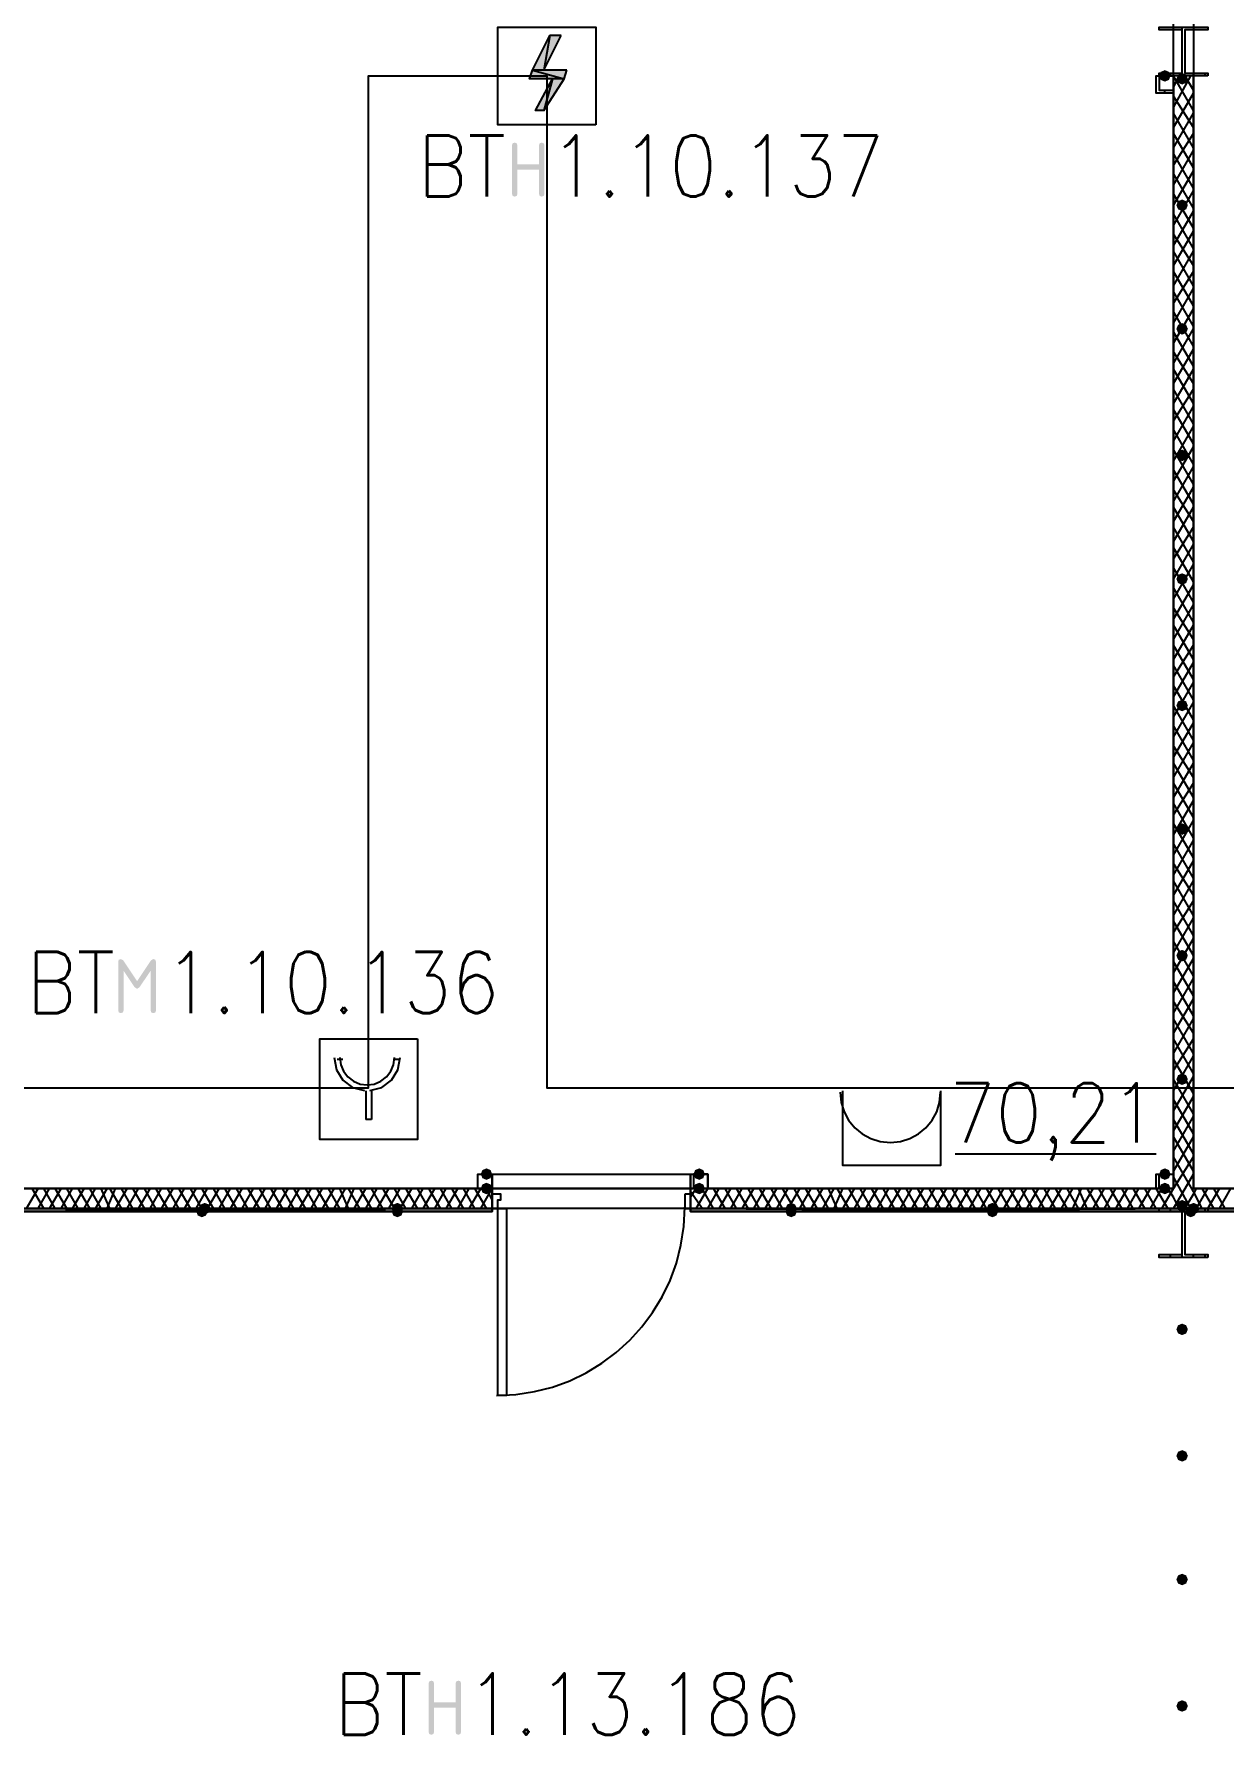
# Model space of a CAD drawing. Header units: millimetres. Extents: x 0 to 420, y 0 to 297.
# Drawn here: x 155.35 to 172.87, y 179.56 to 204.75 of the extents above; entities that cross this region are included whole.
import ezdxf

# ---------------------------------------------------------------- set-up
doc = ezdxf.new("R2010")
doc.units = ezdxf.units.MM
doc.layers.get('0').update_dxf_attribs({"linetype": 'CONTINUOUS'})
doc.styles.get("Standard").update_dxf_attribs({"font": 'STANDARD'})

msp = doc.modelspace()

# ---------------------------------------------------------------- hatches: boundary and pattern name
at = {"true_color": 0x000001}
h = msp.add_hatch(color=0, dxfattribs=at)
h.paths.add_polyline_path([(163.110334, 204.723999), (162.941001, 204.723999), (162.856334, 204.215999)], flags=0)
h.paths.add_polyline_path([(162.941001, 204.723999), (162.856334, 204.215999), (162.687001, 204.215999)], flags=0)
h = msp.add_hatch(color=0, dxfattribs=at)
h.paths.add_polyline_path([(163.195001, 204.215999), (162.687001, 204.215999), (163.152668, 204.088999)], flags=0)
h.paths.add_polyline_path([(162.687001, 204.215999), (163.152668, 204.088999), (162.644668, 204.088999)], flags=0)
h = msp.add_hatch(color=0, dxfattribs=at)
h.paths.add_polyline_path([(163.152668, 204.088999), (162.983334, 204.088999), (162.856334, 203.623333)], flags=0)
h.paths.add_polyline_path([(162.983334, 204.088999), (162.856334, 203.623333), (162.729334, 203.623333)], flags=0)
at = {"true_color": 0x000007}
for points in [[(172.085, 204.131333), (172.060129, 204.071537), (172.000333, 204.046667), (171.940538, 204.071537), (171.915667, 204.131333), (171.940537, 204.191129), (172.000333, 204.216), (172.060129, 204.191129)], [(172.339, 204.089), (172.314129, 204.029204), (172.254333, 204.004333), (172.194538, 204.029204), (172.169667, 204.089), (172.194537, 204.148796), (172.254333, 204.173667), (172.314129, 204.148796)], [(162.385375, 202.39302), (162.385375, 203.1096), (162.395366, 203.139366), (162.425614, 203.149287), (162.455379, 203.139366), (162.465301, 203.1096), (162.465301, 202.830685), (162.783352, 202.830685), (162.783352, 203.1096), (162.793274, 203.139366), (162.82304, 203.149287), (162.853081, 203.139366), (162.863279, 203.1096), (162.863279, 202.39302), (162.853081, 202.363254), (162.82304, 202.353333), (162.793274, 202.363254), (162.783352, 202.39302), (162.783352, 202.75131), (162.465301, 202.75131), (162.465301, 202.39302), (162.455379, 202.363254), (162.425614, 202.353333), (162.395366, 202.363254)], [(172.339, 202.226333), (172.314129, 202.166537), (172.254333, 202.141667), (172.194538, 202.166537), (172.169667, 202.226333), (172.194537, 202.286129), (172.254333, 202.311), (172.314129, 202.286129)], [(172.339, 200.406), (172.314129, 200.346204), (172.254333, 200.321333), (172.194538, 200.346204), (172.169667, 200.406), (172.194537, 200.465796), (172.254333, 200.490667), (172.314129, 200.465796)], [(172.339, 198.543333), (172.314129, 198.483537), (172.254333, 198.458667), (172.194538, 198.483537), (172.169667, 198.543333), (172.194537, 198.603129), (172.254333, 198.628), (172.314129, 198.603129)], [(172.339, 196.723), (172.314129, 196.663204), (172.254333, 196.638333), (172.194538, 196.663204), (172.169667, 196.723), (172.194537, 196.782796), (172.254333, 196.807667), (172.314129, 196.782796)], [(172.339, 194.860333), (172.314129, 194.800537), (172.254333, 194.775667), (172.194538, 194.800537), (172.169667, 194.860333), (172.194537, 194.920129), (172.254333, 194.945), (172.314129, 194.920129)], [(172.339, 193.04), (172.314129, 192.980204), (172.254333, 192.955333), (172.194538, 192.980204), (172.169667, 193.04), (172.194537, 193.099796), (172.254333, 193.124667), (172.314129, 193.099796)], [(172.339, 191.177333), (172.314129, 191.117537), (172.254333, 191.092667), (172.194538, 191.117537), (172.169667, 191.177333), (172.194537, 191.237129), (172.254333, 191.262), (172.314129, 191.237129)], [(157.1033, 191.126621), (157.133066, 191.116699), (157.142987, 191.086933), (157.142987, 190.370353), (157.133066, 190.340588), (157.1033, 190.330666), (157.073534, 190.340588), (157.063612, 190.370353), (157.063612, 190.955744), (156.901004, 190.712658), (156.864624, 190.688956), (156.827141, 190.712658), (156.665635, 190.955744), (156.665635, 190.370353), (156.655713, 190.340588), (156.625947, 190.330666), (156.5957, 190.340588), (156.585709, 190.370353), (156.585709, 191.086933), (156.5957, 191.116699), (156.625947, 191.126621), (156.660674, 191.106777), (156.864624, 190.800853), (157.069676, 191.108982)], [(172.339, 189.357), (172.314129, 189.297204), (172.254333, 189.272333), (172.194538, 189.297204), (172.169667, 189.357), (172.194537, 189.416796), (172.254333, 189.441667), (172.314129, 189.416796)], [(162.094333, 187.96), (162.069462, 187.900204), (162.009667, 187.875333), (161.949871, 187.900204), (161.925, 187.96), (161.949871, 188.019796), (162.009667, 188.044667), (162.069462, 188.019796)], [(165.227, 187.96), (165.202129, 187.900204), (165.142333, 187.875333), (165.082538, 187.900204), (165.057667, 187.96), (165.082537, 188.019796), (165.142333, 188.044667), (165.202129, 188.019796)], [(172.085, 187.96), (172.060129, 187.900204), (172.000333, 187.875333), (171.940538, 187.900204), (171.915667, 187.96), (171.940537, 188.019796), (172.000333, 188.044667), (172.060129, 188.019796)], [(162.094333, 187.748333), (162.069462, 187.688538), (162.009667, 187.663667), (161.949871, 187.688538), (161.925, 187.748333), (161.949871, 187.808129), (162.009667, 187.833), (162.069462, 187.808129)], [(165.227, 187.748333), (165.202129, 187.688538), (165.142333, 187.663667), (165.082538, 187.688538), (165.057667, 187.748333), (165.082537, 187.808129), (165.142333, 187.833), (165.202129, 187.808129)], [(172.085, 187.748333), (172.060129, 187.688538), (172.000333, 187.663667), (171.940538, 187.688538), (171.915667, 187.748333), (171.940537, 187.808129), (172.000333, 187.833), (172.060129, 187.808129)], [(172.339, 187.494333), (172.314129, 187.434537), (172.254333, 187.409667), (172.194538, 187.434537), (172.169667, 187.494333), (172.194537, 187.554129), (172.254333, 187.579), (172.314129, 187.554129)], [(172.339, 185.674), (172.314129, 185.614204), (172.254333, 185.589333), (172.194538, 185.614204), (172.169667, 185.674), (172.194537, 185.733796), (172.254333, 185.758667), (172.314129, 185.733796)], [(172.339, 183.811333), (172.314129, 183.751537), (172.254333, 183.726667), (172.194538, 183.751537), (172.169667, 183.811333), (172.194537, 183.871129), (172.254333, 183.896), (172.314129, 183.871129)], [(172.339, 181.991), (172.314129, 181.931204), (172.254333, 181.906333), (172.194538, 181.931204), (172.169667, 181.991), (172.194537, 182.050796), (172.254333, 182.075667), (172.314129, 182.050796)], [(161.157708, 179.744687), (161.157708, 180.461267), (161.167699, 180.491032), (161.197947, 180.500954), (161.227713, 180.491032), (161.237635, 180.461267), (161.237635, 180.182352), (161.555686, 180.182352), (161.555686, 180.461267), (161.565608, 180.491032), (161.595373, 180.500954), (161.625414, 180.491032), (161.635612, 180.461267), (161.635612, 179.744687), (161.625414, 179.714921), (161.595373, 179.704999), (161.565608, 179.714921), (161.555686, 179.744687), (161.555686, 180.102977), (161.237635, 180.102977), (161.237635, 179.744687), (161.227713, 179.714921), (161.197947, 179.704999), (161.167699, 179.714921)], [(172.339, 180.128333), (172.314129, 180.068537), (172.254333, 180.043667), (172.194538, 180.068537), (172.169667, 180.128333), (172.194537, 180.188129), (172.254333, 180.213), (172.314129, 180.188129)]]:
    msp.add_hatch(color=0, dxfattribs=at).paths.add_polyline_path(points, flags=0)
h = msp.add_hatch(color=0, dxfattribs=at)
h.paths.add_polyline_path([(162.094333, 187.452), (155.024667, 187.452), (162.094333, 187.409667)], flags=0)
h.paths.add_polyline_path([(155.024667, 187.452), (162.094333, 187.409667), (155.024667, 187.409667)], flags=0)
at = {"true_color": 0x0000fe}
for points in [[(157.903333, 187.409667), (157.878463, 187.349871), (157.818667, 187.325), (157.758871, 187.349871), (157.734, 187.409667), (157.758871, 187.469462), (157.818667, 187.494333), (157.878462, 187.469463)], [(157.945667, 187.452), (157.920796, 187.392204), (157.861, 187.367333), (157.801204, 187.392204), (157.776333, 187.452), (157.801204, 187.511796), (157.861, 187.536667), (157.920796, 187.511796)], [(160.782, 187.452), (160.757129, 187.392204), (160.697333, 187.367333), (160.637538, 187.392204), (160.612667, 187.452), (160.637537, 187.511796), (160.697333, 187.536667), (160.757129, 187.511796)], [(160.782, 187.409667), (160.757129, 187.349871), (160.697333, 187.325), (160.637538, 187.349871), (160.612667, 187.409667), (160.637537, 187.469462), (160.697333, 187.494333), (160.757129, 187.469463)], [(166.581667, 187.452), (166.556796, 187.392204), (166.497, 187.367333), (166.437204, 187.392204), (166.412333, 187.452), (166.437204, 187.511796), (166.497, 187.536667), (166.556796, 187.511796)], [(166.581667, 187.409667), (166.556796, 187.349871), (166.497, 187.325), (166.437204, 187.349871), (166.412333, 187.409667), (166.437204, 187.469462), (166.497, 187.494333), (166.556796, 187.469463)], [(169.545, 187.452), (169.520129, 187.392204), (169.460333, 187.367333), (169.400538, 187.392204), (169.375667, 187.452), (169.400537, 187.511796), (169.460333, 187.536667), (169.520129, 187.511796)], [(169.545, 187.409667), (169.520129, 187.349871), (169.460333, 187.325), (169.400538, 187.349871), (169.375667, 187.409667), (169.400537, 187.469462), (169.460333, 187.494333), (169.520129, 187.469463)], [(172.466, 187.409667), (172.441129, 187.349871), (172.381333, 187.325), (172.321538, 187.349871), (172.296667, 187.409667), (172.321537, 187.469462), (172.381333, 187.494333), (172.441129, 187.469463)], [(172.508333, 187.452), (172.483463, 187.392204), (172.423667, 187.367333), (172.363871, 187.392204), (172.339, 187.452), (172.363871, 187.511796), (172.423667, 187.536667), (172.483462, 187.511796)]]:
    msp.add_hatch(color=0, dxfattribs=at).paths.add_polyline_path(points, flags=0)
at = {"true_color": 0x000007}
h = msp.add_hatch(color=0, dxfattribs=at)
h.paths.add_polyline_path([(172.381333, 187.452), (165.015333, 187.452), (172.381333, 187.409667)], flags=0)
h.paths.add_polyline_path([(165.015333, 187.452), (172.381333, 187.409667), (165.015333, 187.409667)], flags=0)
h = msp.add_hatch(color=0, dxfattribs=at)
h.paths.add_polyline_path([(179.493333, 187.452), (172.423667, 187.452), (179.493333, 187.409667)], flags=0)
h.paths.add_polyline_path([(172.423667, 187.452), (179.493333, 187.409667), (172.423667, 187.409667)], flags=0)

# ---------------------------------------------------------------- linework, layer by layer
at = {"color": 0, "true_color": 0x00002b}
for points in [[(155.024667, 222.25), (155.024667, 187.748333), (172.127333, 187.748333), (172.127333, 222.25)], [(189.526333, 222.25), (172.423667, 222.25), (172.423667, 187.748333), (189.526333, 187.748333)]]:
    msp.add_lwpolyline(points, close=True, dxfattribs=at)
at = {"color": 0, "true_color": 0x000001}
for points in [[(163.618334, 203.411666), (162.179001, 203.411666), (162.179001, 204.850999), (163.618334, 204.850999)], [(162.941001, 204.723999), (162.856334, 204.215999), (162.687001, 204.215999)], [(163.110334, 204.723999), (162.941001, 204.723999), (162.856334, 204.215999)], [(162.687001, 204.215999), (163.152668, 204.088999), (162.644668, 204.088999)], [(163.195001, 204.215999), (162.687001, 204.215999), (163.152668, 204.088999)], [(162.983334, 204.088999), (162.856334, 203.623333), (162.729334, 203.623333)], [(163.152668, 204.088999), (162.983334, 204.088999), (162.856334, 203.623333)], [(160.993668, 189.949666), (160.993668, 188.467999), (159.554334, 188.467999), (159.554334, 189.949666)]]:
    msp.add_lwpolyline(points, close=True, dxfattribs=at)
at = {"color": 0, "true_color": 0x000007}
for points in [[(172.635333, 204.131333), (171.915667, 204.131333), (171.915667, 204.173667), (172.254333, 204.173667), (172.254333, 204.808667), (171.915667, 204.808667), (171.915667, 204.851), (172.635333, 204.851), (172.635333, 204.808667), (172.296667, 204.808667), (172.296667, 204.173667), (172.635333, 204.173667)], [(172.127333, 203.877333), (171.873333, 203.877333), (171.873333, 204.131333), (172.127333, 204.131333)], [(172.127333, 203.919667), (172.127333, 204.131333), (171.915667, 204.131333), (171.915667, 203.919667)], [(161.882667, 187.96), (162.094333, 187.96), (162.094333, 187.748333), (161.882667, 187.748333), (161.882667, 187.96), (162.094333, 187.96), (162.094333, 187.748333), (161.882667, 187.748333)], [(165.015333, 187.96), (165.269333, 187.96), (165.269333, 187.748333), (165.015333, 187.748333)], [(165.057667, 187.96), (165.057667, 187.748333), (165.269333, 187.748333), (165.269333, 187.96)], [(172.127333, 187.748333), (171.915667, 187.748333), (171.915667, 187.96), (172.127333, 187.96), (172.127333, 187.748333), (171.873333, 187.748333), (171.873333, 187.96), (172.127333, 187.96)], [(162.094333, 187.663667), (162.094333, 187.452), (162.179, 187.452), (162.179, 187.579), (162.221333, 187.579), (162.221333, 187.663667)], [(164.930667, 187.663667), (164.930667, 187.579), (164.930667, 187.452), (165.015333, 187.452), (165.015333, 187.663667)], [(162.094333, 187.452), (155.024667, 187.452), (162.094333, 187.409667)], [(155.024667, 187.452), (162.094333, 187.409667), (155.024667, 187.409667)], [(162.094333, 187.452), (162.094333, 187.409667), (155.024667, 187.409667), (155.024667, 187.452), (162.094333, 187.452), (155.024667, 187.452), (155.024667, 187.409667), (162.094333, 187.409667)], [(162.179, 184.700333), (162.179, 187.452), (162.306, 187.452), (162.306, 184.700333)], [(172.381333, 187.452), (165.015333, 187.452), (172.381333, 187.409667)], [(165.015333, 187.452), (172.381333, 187.409667), (165.015333, 187.409667)], [(165.015333, 187.409667), (172.381333, 187.409667), (172.381333, 187.452), (165.015333, 187.452)], [(165.015333, 187.409667), (172.381333, 187.409667), (172.381333, 187.452), (165.015333, 187.452)], [(172.635333, 186.732333), (171.915667, 186.732333), (171.915667, 186.774667), (172.254333, 186.774667), (172.254333, 187.409667), (171.915667, 187.409667), (171.915667, 187.452), (172.635333, 187.452), (172.635333, 187.409667), (172.296667, 187.409667), (172.296667, 186.774667), (172.635333, 186.774667)], [(179.493333, 187.452), (172.423667, 187.452), (179.493333, 187.409667)], [(172.423667, 187.452), (179.493333, 187.409667), (172.423667, 187.409667)], [(179.493333, 187.452), (179.493333, 187.409667), (172.423667, 187.409667), (172.423667, 187.452), (179.493333, 187.452), (172.423667, 187.452), (172.423667, 187.409667), (179.493333, 187.409667)]]:
    msp.add_lwpolyline(points, close=True, dxfattribs=at)
for points in [[(172.254333, 204.131333), (172.254333, 204.851)], [(171.915667, 204.131333), (171.915667, 204.173667)], [(172.085, 204.131333), (172.085, 204.173667)], [(172.127333, 203.962), (172.212, 204.131333)], [(172.127333, 203.665667), (172.381333, 204.131333)], [(172.423667, 203.623333), (172.127333, 204.131333)], [(172.423667, 187.748333), (172.423667, 204.131333), (172.127333, 204.131333), (172.127333, 187.748333)], [(172.423667, 203.919667), (172.296667, 204.131333)], [(172.423667, 204.131333), (172.423667, 204.173667)], [(172.593, 204.131333), (172.593, 204.173667)], [(172.000333, 203.877333), (172.000333, 203.919667)], [(172.127333, 203.369333), (172.423667, 203.877333)], [(172.423667, 203.369333), (172.127333, 203.835)], [(172.127333, 203.073), (172.423667, 203.581)], [(172.423667, 203.073), (172.127333, 203.581)], [(172.127333, 202.819), (172.423667, 203.284667)], [(172.423667, 202.776667), (172.127333, 203.284667)], [(172.127333, 202.522667), (172.423667, 203.030667)], [(172.423667, 202.480333), (172.127333, 202.988333)], [(172.127333, 202.226333), (172.423667, 202.734333)], [(172.423667, 202.184), (172.127333, 202.692)], [(172.127333, 201.93), (172.423667, 202.438)], [(172.423667, 201.887667), (172.127333, 202.395667)], [(172.127333, 201.633667), (172.423667, 202.141667)], [(172.423667, 201.591333), (172.127333, 202.099333)], [(172.127333, 201.337333), (172.423667, 201.845333)], [(172.423667, 201.337333), (172.127333, 201.803)], [(172.127333, 201.041), (172.423667, 201.549)], [(172.423667, 201.041), (172.127333, 201.549)], [(172.127333, 200.787), (172.423667, 201.252667)], [(172.423667, 200.744667), (172.127333, 201.252667)], [(172.127333, 200.490667), (172.423667, 200.998667)], [(172.423667, 200.448333), (172.127333, 200.956333)], [(172.127333, 200.194333), (172.423667, 200.702333)], [(172.423667, 200.152), (172.127333, 200.66)], [(172.127333, 199.898), (172.423667, 200.406)], [(172.423667, 199.855667), (172.127333, 200.363667)], [(172.127333, 199.601667), (172.423667, 200.109667)], [(172.423667, 199.601667), (172.127333, 200.067333)], [(172.127333, 199.305333), (172.423667, 199.813333)], [(172.423667, 199.305333), (172.127333, 199.813333)], [(172.127333, 199.051333), (172.423667, 199.517)], [(172.423667, 199.009), (172.127333, 199.517)], [(172.127333, 198.755), (172.423667, 199.263)], [(172.423667, 198.712667), (172.127333, 199.220667)], [(172.127333, 198.458667), (172.423667, 198.966667)], [(172.423667, 198.416333), (172.127333, 198.924333)], [(172.127333, 198.162333), (172.423667, 198.670333)], [(172.423667, 198.12), (172.127333, 198.628)], [(172.127333, 197.866), (172.423667, 198.374)], [(172.423667, 197.823667), (172.127333, 198.331667)], [(172.127333, 197.569667), (172.423667, 198.077667)], [(172.423667, 197.569667), (172.127333, 198.035333)], [(172.127333, 197.273333), (172.423667, 197.781333)], [(172.423667, 197.273333), (172.127333, 197.781333)], [(172.127333, 197.019333), (172.423667, 197.485)], [(172.423667, 196.977), (172.127333, 197.485)], [(172.127333, 196.723), (172.423667, 197.231)], [(172.423667, 196.680667), (172.127333, 197.188667)], [(172.127333, 196.426667), (172.423667, 196.934667)], [(172.423667, 196.384333), (172.127333, 196.892333)], [(172.127333, 196.130333), (172.423667, 196.638333)], [(172.423667, 196.088), (172.127333, 196.596)], [(172.127333, 195.834), (172.423667, 196.342)], [(172.423667, 195.834), (172.127333, 196.299667)], [(172.127333, 195.537667), (172.423667, 196.045667)], [(172.423667, 195.537667), (172.127333, 196.045667)], [(172.127333, 195.283667), (172.423667, 195.749333)], [(172.423667, 195.241333), (172.127333, 195.749333)], [(172.127333, 194.987333), (172.423667, 195.495333)], [(172.423667, 194.945), (172.127333, 195.453)], [(172.127333, 194.691), (172.423667, 195.199)], [(172.423667, 194.648667), (172.127333, 195.156667)], [(172.127333, 194.394667), (172.423667, 194.902667)], [(172.423667, 194.352333), (172.127333, 194.860333)], [(172.127333, 194.098333), (172.423667, 194.606333)], [(172.423667, 194.056), (172.127333, 194.564)], [(172.127333, 193.802), (172.423667, 194.31)], [(172.423667, 193.802), (172.127333, 194.267667)], [(172.127333, 193.505667), (172.423667, 194.013667)], [(172.423667, 193.505667), (172.127333, 194.013667)], [(172.127333, 193.251667), (172.423667, 193.717333)], [(172.423667, 193.209333), (172.127333, 193.717333)], [(172.127333, 192.955333), (172.423667, 193.463333)], [(172.423667, 192.913), (172.127333, 193.421)], [(172.127333, 192.659), (172.423667, 193.167)], [(172.423667, 192.616667), (172.127333, 193.124667)], [(172.127333, 192.362667), (172.423667, 192.870667)], [(172.423667, 192.320333), (172.127333, 192.828333)], [(172.127333, 192.066333), (172.423667, 192.574333)], [(172.423667, 192.066333), (172.127333, 192.532)], [(172.127333, 191.77), (172.423667, 192.278)], [(172.423667, 191.77), (172.127333, 192.278)], [(172.127333, 191.516), (172.423667, 191.981667)], [(172.423667, 191.473667), (172.127333, 191.981667)], [(172.127333, 191.219667), (172.423667, 191.727667)], [(172.423667, 191.177333), (172.127333, 191.685333)], [(172.127333, 190.923333), (172.423667, 191.431333)], [(172.423667, 190.881), (172.127333, 191.389)], [(172.127333, 190.627), (172.423667, 191.135)], [(172.423667, 190.584667), (172.127333, 191.092667)], [(172.127333, 190.330667), (172.423667, 190.838667)], [(172.423667, 190.288333), (172.127333, 190.796333)], [(172.127333, 190.034333), (172.423667, 190.542333)], [(172.423667, 190.034333), (172.127333, 190.5)], [(172.127333, 189.738), (172.423667, 190.246)], [(172.423667, 189.738), (172.127333, 190.246)], [(159.554334, 189.949666), (160.993668, 189.949666)], [(172.127333, 189.484), (172.423667, 189.949667)], [(172.423667, 189.441667), (172.127333, 189.949667)], [(172.127333, 189.187667), (172.423667, 189.695667)], [(172.423667, 189.145333), (172.127333, 189.653333)], [(172.127333, 188.891333), (172.423667, 189.399333)], [(172.423667, 188.849), (172.127333, 189.357)], [(172.127333, 188.595), (172.423667, 189.103)], [(172.423667, 188.552667), (172.127333, 189.060667)], [(172.127333, 188.298667), (172.423667, 188.806667)], [(172.423667, 188.256333), (172.127333, 188.764333)], [(172.127333, 188.002333), (172.423667, 188.510333)], [(172.423667, 188.002333), (172.127333, 188.510333)], [(168.91, 188.256333), (171.873333, 188.256333)], [(172.127333, 187.748333), (172.423667, 188.214)], [(172.423667, 187.706), (172.127333, 188.214)], [(162.094333, 187.875333), (162.094333, 187.96), (163.576, 187.96)], [(163.576, 187.96), (165.015333, 187.96), (165.015333, 187.875333)], [(172.127333, 187.452), (172.423667, 187.96)], [(172.381333, 187.452), (172.127333, 187.917667)], [(162.094333, 187.748333), (155.024667, 187.748333)], [(155.236333, 187.452), (155.405667, 187.748333)], [(155.490333, 187.452), (155.321, 187.748333)], [(155.405667, 187.452), (155.575, 187.748333)], [(155.659667, 187.452), (155.490333, 187.748333)], [(155.575, 187.452), (155.744333, 187.748333)], [(155.829, 187.452), (155.659667, 187.748333)], [(155.744333, 187.452), (155.913667, 187.748333)], [(155.998333, 187.452), (155.829, 187.748333)], [(155.913667, 187.452), (156.083, 187.748333)], [(156.167667, 187.452), (155.998333, 187.748333)], [(156.083, 187.452), (156.252333, 187.748333)], [(156.337, 187.452), (156.167667, 187.748333)], [(156.252333, 187.452), (156.421667, 187.748333)], [(156.464, 187.452), (156.337, 187.748333)], [(156.421667, 187.452), (156.548667, 187.748333)], [(156.633333, 187.452), (156.464, 187.748333)], [(156.548667, 187.452), (156.718, 187.748333)], [(156.802667, 187.452), (156.633333, 187.748333)], [(156.718, 187.452), (156.887333, 187.748333)], [(156.972, 187.452), (156.802667, 187.748333)], [(156.887333, 187.452), (157.056667, 187.748333)], [(157.141333, 187.452), (156.972, 187.748333)], [(157.056667, 187.452), (157.226, 187.748333)], [(157.310667, 187.452), (157.141333, 187.748333)], [(157.226, 187.452), (157.395333, 187.748333)], [(157.48, 187.452), (157.310667, 187.748333)], [(157.395333, 187.452), (157.564667, 187.748333)], [(157.649333, 187.452), (157.48, 187.748333)], [(157.564667, 187.452), (157.734, 187.748333)], [(157.818667, 187.452), (157.649333, 187.748333)], [(157.734, 187.452), (157.903333, 187.748333)], [(157.988, 187.452), (157.818667, 187.748333)], [(157.903333, 187.452), (158.072667, 187.748333)], [(158.157333, 187.452), (157.988, 187.748333)], [(158.072667, 187.452), (158.242, 187.748333)], [(158.326667, 187.452), (158.157333, 187.748333)], [(158.242, 187.452), (158.411333, 187.748333)], [(158.496, 187.452), (158.326667, 187.748333)], [(158.411333, 187.452), (158.580667, 187.748333)], [(158.665333, 187.452), (158.496, 187.748333)], [(158.580667, 187.452), (158.75, 187.748333)], [(158.834667, 187.452), (158.665333, 187.748333)], [(158.75, 187.452), (158.919333, 187.748333)], [(159.004, 187.452), (158.834667, 187.748333)], [(158.919333, 187.452), (159.088667, 187.748333)], [(159.173333, 187.452), (159.004, 187.748333)], [(159.088667, 187.452), (159.258, 187.748333)], [(159.342667, 187.452), (159.173333, 187.748333)], [(159.258, 187.452), (159.427333, 187.748333)], [(159.512, 187.452), (159.342667, 187.748333)], [(159.427333, 187.452), (159.596667, 187.748333)], [(159.681333, 187.452), (159.512, 187.748333)], [(159.596667, 187.452), (159.766, 187.748333)], [(159.850667, 187.452), (159.681333, 187.748333)], [(159.766, 187.452), (159.935333, 187.748333)], [(159.977667, 187.452), (159.850667, 187.748333)], [(159.935333, 187.452), (160.062333, 187.748333)], [(160.147, 187.452), (159.977667, 187.748333)], [(160.062333, 187.452), (160.231667, 187.748333)], [(160.316333, 187.452), (160.147, 187.748333)], [(160.231667, 187.452), (160.401, 187.748333)], [(160.485667, 187.452), (160.316333, 187.748333)], [(160.401, 187.452), (160.570333, 187.748333)], [(160.655, 187.452), (160.485667, 187.748333)], [(160.570333, 187.452), (160.739667, 187.748333)], [(160.824333, 187.452), (160.655, 187.748333)], [(160.739667, 187.452), (160.909, 187.748333)], [(160.993667, 187.452), (160.824333, 187.748333)], [(160.909, 187.452), (161.078333, 187.748333)], [(161.163, 187.452), (160.993667, 187.748333)], [(161.078333, 187.452), (161.247667, 187.748333)], [(161.332333, 187.452), (161.163, 187.748333)], [(161.247667, 187.452), (161.417, 187.748333)], [(161.501667, 187.452), (161.332333, 187.748333)], [(161.417, 187.452), (161.586333, 187.748333)], [(161.671, 187.452), (161.501667, 187.748333)], [(161.586333, 187.452), (161.755667, 187.748333)], [(161.840333, 187.452), (161.671, 187.748333)], [(161.755667, 187.452), (161.925, 187.748333)], [(162.009667, 187.452), (161.840333, 187.748333)], [(161.925, 187.452), (162.094333, 187.748333)], [(162.094333, 187.579), (162.009667, 187.748333)], [(163.576, 187.748333), (162.094333, 187.748333), (162.094333, 187.875333)], [(162.094333, 187.452), (162.094333, 187.663667), (162.094333, 187.748333)], [(162.094333, 187.748333), (162.094333, 187.663667), (162.094333, 187.452), (162.094333, 187.663667)], [(165.015333, 187.875333), (165.015333, 187.748333), (163.576, 187.748333)], [(165.015333, 187.621333), (165.1, 187.748333)], [(165.015333, 187.452), (165.015333, 187.663667), (165.015333, 187.748333)], [(165.015333, 187.748333), (165.015333, 187.663667), (165.015333, 187.452), (165.015333, 187.663667)], [(172.127333, 187.748333), (165.015333, 187.748333)], [(165.184667, 187.452), (165.015333, 187.706)], [(165.1, 187.452), (165.269333, 187.748333)], [(165.354, 187.452), (165.184667, 187.748333)], [(165.269333, 187.452), (165.438667, 187.748333)], [(165.523333, 187.452), (165.354, 187.748333)], [(165.438667, 187.452), (165.608, 187.748333)], [(165.692667, 187.452), (165.523333, 187.748333)], [(165.608, 187.452), (165.777333, 187.748333)], [(165.862, 187.452), (165.692667, 187.748333)], [(165.777333, 187.452), (165.946667, 187.748333)], [(166.031333, 187.452), (165.862, 187.748333)], [(165.946667, 187.452), (166.116, 187.748333)], [(166.200667, 187.452), (166.031333, 187.748333)], [(166.116, 187.452), (166.285333, 187.748333)], [(166.37, 187.452), (166.200667, 187.748333)], [(166.285333, 187.452), (166.454667, 187.748333)], [(166.539333, 187.452), (166.37, 187.748333)], [(166.454667, 187.452), (166.624, 187.748333)], [(166.708667, 187.452), (166.539333, 187.748333)], [(166.624, 187.452), (166.793333, 187.748333)], [(166.878, 187.452), (166.708667, 187.748333)], [(166.793333, 187.452), (166.962667, 187.748333)], [(167.047333, 187.452), (166.878, 187.748333)], [(166.962667, 187.452), (167.132, 187.748333)], [(167.174333, 187.452), (167.047333, 187.748333)], [(167.132, 187.452), (167.259, 187.748333)], [(167.343667, 187.452), (167.174333, 187.748333)], [(167.259, 187.452), (167.428333, 187.748333)], [(167.513, 187.452), (167.343667, 187.748333)], [(167.428333, 187.452), (167.597667, 187.748333)], [(167.682333, 187.452), (167.513, 187.748333)], [(167.597667, 187.452), (167.767, 187.748333)], [(167.851667, 187.452), (167.682333, 187.748333)], [(167.767, 187.452), (167.936333, 187.748333)], [(168.021, 187.452), (167.851667, 187.748333)], [(167.936333, 187.452), (168.105667, 187.748333)], [(168.190333, 187.452), (168.021, 187.748333)], [(168.105667, 187.452), (168.275, 187.748333)], [(168.359667, 187.452), (168.190333, 187.748333)], [(168.275, 187.452), (168.444333, 187.748333)], [(168.529, 187.452), (168.359667, 187.748333)], [(168.444333, 187.452), (168.613667, 187.748333)], [(168.698333, 187.452), (168.529, 187.748333)], [(168.613667, 187.452), (168.783, 187.748333)], [(168.867667, 187.452), (168.698333, 187.748333)], [(168.783, 187.452), (168.952333, 187.748333)], [(169.037, 187.452), (168.867667, 187.748333)], [(168.952333, 187.452), (169.121667, 187.748333)], [(169.206333, 187.452), (169.037, 187.748333)], [(169.121667, 187.452), (169.291, 187.748333)], [(169.375667, 187.452), (169.206333, 187.748333)], [(169.291, 187.452), (169.460333, 187.748333)], [(169.545, 187.452), (169.375667, 187.748333)], [(169.460333, 187.452), (169.629667, 187.748333)], [(169.714333, 187.452), (169.545, 187.748333)], [(169.629667, 187.452), (169.799, 187.748333)], [(169.883667, 187.452), (169.714333, 187.748333)], [(169.799, 187.452), (169.968333, 187.748333)], [(170.053, 187.452), (169.883667, 187.748333)], [(169.968333, 187.452), (170.137667, 187.748333)], [(170.222333, 187.452), (170.053, 187.748333)], [(170.137667, 187.452), (170.307, 187.748333)], [(170.391667, 187.452), (170.222333, 187.748333)], [(170.307, 187.452), (170.476333, 187.748333)], [(170.561, 187.452), (170.391667, 187.748333)], [(170.476333, 187.452), (170.645667, 187.748333)], [(170.730333, 187.452), (170.561, 187.748333)], [(170.645667, 187.452), (170.772667, 187.748333)], [(170.857333, 187.452), (170.730333, 187.748333)], [(170.772667, 187.452), (170.942, 187.748333)], [(171.026667, 187.452), (170.857333, 187.748333)], [(170.942, 187.452), (171.111333, 187.748333)], [(171.196, 187.452), (171.026667, 187.748333)], [(171.111333, 187.452), (171.280667, 187.748333)], [(171.365333, 187.452), (171.196, 187.748333)], [(171.280667, 187.452), (171.45, 187.748333)], [(171.534667, 187.452), (171.365333, 187.748333)], [(171.45, 187.452), (171.619333, 187.748333)], [(171.704, 187.452), (171.534667, 187.748333)], [(171.619333, 187.452), (171.788667, 187.748333)], [(171.873333, 187.452), (171.704, 187.748333)], [(171.788667, 187.452), (171.958, 187.748333)], [(172.042667, 187.452), (171.873333, 187.748333)], [(171.958, 187.452), (172.127333, 187.748333)], [(172.127333, 187.621333), (172.042667, 187.748333)], [(172.296667, 187.452), (172.423667, 187.663667)], [(172.423667, 187.663667), (172.466, 187.748333)], [(179.493333, 187.748333), (172.423667, 187.748333)], [(172.550667, 187.452), (172.423667, 187.706)], [(172.466, 187.452), (172.635333, 187.748333)], [(172.72, 187.452), (172.550667, 187.748333)], [(172.635333, 187.452), (172.804667, 187.748333)], [(172.889333, 187.452), (172.72, 187.748333)], [(172.804667, 187.452), (172.974, 187.748333)], [(162.094333, 187.452), (155.024667, 187.452), (162.094333, 187.452), (155.024667, 187.409667)], [(155.024667, 187.452), (162.094333, 187.452)], [(162.094333, 187.452), (162.094333, 187.494333)], [(162.157833, 184.700333), (162.441342, 184.714649), (162.71666, 184.756667), (162.982395, 184.824993), (163.237151, 184.918234), (163.479537, 185.034996), (163.708157, 185.173886), (163.921619, 185.333509), (164.118528, 185.512472), (164.297491, 185.709381), (164.457114, 185.922843), (164.596004, 186.151463), (164.712766, 186.393849), (164.806007, 186.648605), (164.874333, 186.91434), (164.916351, 187.189658), (164.930667, 187.473167)], [(172.381333, 187.409667), (165.015333, 187.409667), (172.381333, 187.452), (165.015333, 187.452)], [(165.015333, 187.452), (172.127333, 187.452)], [(171.915667, 187.409667), (171.915667, 187.452)], [(172.085, 187.409667), (172.085, 187.452)], [(172.212, 187.452), (172.127333, 187.621333)], [(172.127333, 187.452), (172.423667, 187.452)], [(172.254333, 186.732333), (172.254333, 187.452)], [(179.493333, 187.452), (172.423667, 187.452), (179.493333, 187.452), (172.423667, 187.409667)], [(172.423667, 187.409667), (172.423667, 187.452)], [(172.423667, 187.452), (179.493333, 187.452)], [(172.593, 187.409667), (172.593, 187.452)], [(171.915667, 186.732333), (171.915667, 186.774667)], [(172.085, 186.732333), (172.085, 186.774667)], [(172.423667, 186.732333), (172.423667, 186.774667)], [(172.593, 186.732333), (172.593, 186.774667)]]:
    msp.add_lwpolyline(points, dxfattribs=at)
at = {"color": 0, "true_color": 0x000001}
for points in [[(145.965334, 122.809), (143.213668, 122.809), (143.213668, 138.429999), (125.603001, 138.429999), (125.603001, 124.375333), (123.232335, 124.375333), (118.575668, 124.375333), (118.575668, 203.411666), (122.004668, 203.411666), (122.004668, 189.187666), (125.560668, 189.187666), (142.409334, 189.187666), (143.129001, 189.187666), (143.129001, 204.131333), (145.965334, 204.131333), (145.965334, 189.229999), (160.274001, 189.229999), (160.274001, 204.131333), (162.898668, 204.131333), (162.898668, 189.229999), (177.715334, 189.229999)], [(159.766001, 189.675947), (159.800157, 189.495104), (159.895102, 189.344297), (160.037839, 189.237607), (160.215369, 189.189114)], [(159.850672, 189.676159), (159.864236, 189.570903), (159.904007, 189.474382), (159.967264, 189.391331), (160.05129, 189.326485), (160.149338, 189.285861), (160.252839, 189.27232), (160.35634, 189.285861), (160.454388, 189.326485), (160.538413, 189.391331), (160.601671, 189.474382), (160.641441, 189.570903), (160.655005, 189.676159)], [(160.290278, 189.189109), (160.467827, 189.237602), (160.610562, 189.344293), (160.705497, 189.4951), (160.739647, 189.675943)], [(159.808334, 189.653333), (159.893001, 189.653333)], [(160.655001, 189.653333), (160.739668, 189.653333)], [(160.231668, 189.187666), (160.231668, 188.764333)], [(160.316334, 189.187666), (160.316334, 188.764333)], [(160.316334, 188.764333), (160.231668, 188.764333)]]:
    msp.add_lwpolyline(points, dxfattribs=at)
at = {"color": 0, "true_color": 0x000006}
for points in [[(167.216668, 189.166288), (167.231759, 189.017017), (167.274951, 188.87799), (167.343268, 188.752184), (167.433732, 188.642577), (167.543364, 188.552144), (167.669189, 188.483863), (167.808227, 188.440711), (167.957501, 188.425666), (168.106775, 188.440711), (168.245813, 188.483863), (168.371638, 188.552144), (168.48127, 188.642577), (168.571734, 188.752184), (168.640051, 188.87799), (168.683243, 189.017017), (168.698334, 189.166288)], [(168.698334, 189.187666), (168.698334, 188.086999), (167.259001, 188.086999), (167.259001, 189.187666)]]:
    msp.add_lwpolyline(points, dxfattribs=at)
at = {"color": 0, "true_color": 0x000008}
msp.add_lwpolyline([(120.734667, 187.452), (120.734667, 140.377333), (242.189, 140.377333), (242.189, 187.452)], close=True, dxfattribs=at)

# ---------------------------------------------------------------- texts
at = {"color": 0, "true_color": 0x000007, "attachment_point": 1}
for s, insert, char_height, width in [('BT', (160.99367, 203.254903), 0.90157, 1.30226779), ('1.10.137', (162.940993, 203.254903), 0.90157, 3.90680337), ('BT', (155.23633, 191.232235), 0.90157, 1.30226779), ('1.10.136', (157.268333, 191.232235), 0.90157, 3.90680337), ('70,21', (168.825337, 189.297697), 0.872032, 2.56764984), ('BT', (159.765993, 180.60657), 0.90157, 1.30226779), ('1.13.186', (161.713333, 180.60657), 0.90157, 3.90680337)]:
    msp.add_mtext(s, dxfattribs=dict(at, insert=insert, char_height=char_height, width=width))

doc.saveas('drawing.dxf')
